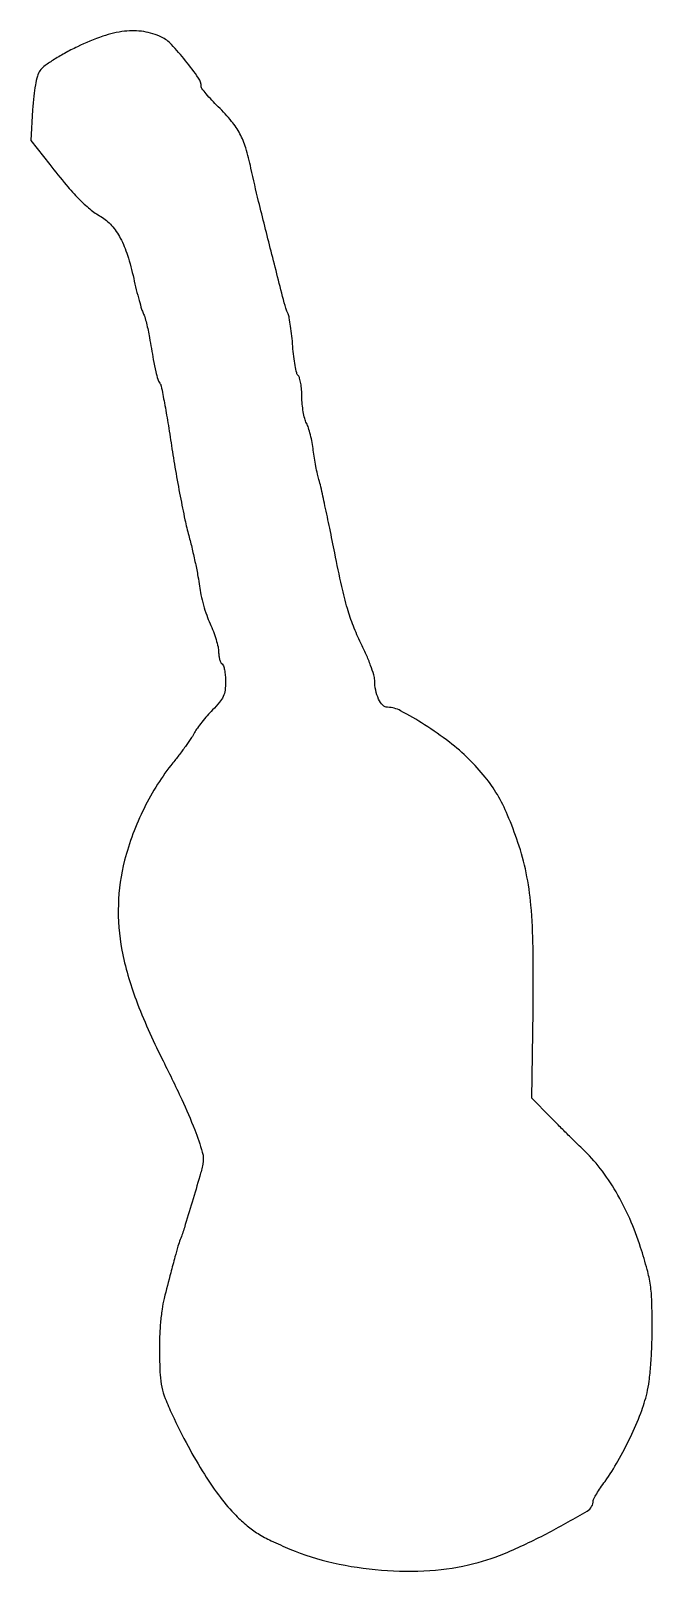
# Model space of a CAD drawing. Extents: x 0 to 179, y 0 to 444.
import ezdxf

# ---------------------------------------------------------------- set-up
doc = ezdxf.new("R2010")
doc.units = 0

msp = doc.modelspace()

# ---------------------------------------------------------------- linework, layer by layer
msp.add_lwpolyline([(13.286871, 439.502419, 0.012937), (9.587293, 437.59171, 0.016325), (6.273672, 435.626749, 0.015685), (3.637183, 433.825865, 0.090274), (2.477429, 432.605897, 0.075624), (1.760597, 431.039073, 0.023354), (1.163665, 428.505842, 0.020034), (0.690103, 425.255038, 0.011743), (0.371428, 421.334807), (-0.13826, 412.5), (5.341796, 405.5, 0.007826), (10.073093, 399.647513, 0.020195), (13.719547, 395.620895, 0.027359), (16.895066, 392.722443, 0.037259), (20.070654, 390.5, -0.078379), (23.141189, 387.952425, -0.058555), (25.64592, 384.328735, -0.045499), (27.72547, 379.367182, -0.021949), (29.5123, 372.705694, 0.005537), (30.277552, 369.426271, 0.006644), (31.072613, 366.358805, 0.00577), (31.805424, 363.795323, 0.043329), (32.269363, 362.622153, -0.042329), (32.686732, 361.572877, -0.010518), (33.18544, 359.791292, -0.010679), (33.671405, 357.720876, -0.010534), (34.070945, 355.622153, 0.002288), (35.172028, 349.269907, 0.011817), (35.880174, 345.773663, 0.019517), (36.461292, 343.610985, 0.092054), (37.057967, 342.479071, -0.11941), (37.448139, 341.630602, -0.002217), (38.377254, 336.770438, -0.005312), (39.380057, 331.059887, -0.003511), (40.416347, 324.479071, 0.005361), (41.571093, 317.31857, 0.004665), (42.930808, 309.843852, 0.004696), (44.287726, 303.103717, 0.013785), (45.393, 298.5, -0.007635), (46.368292, 294.647044, -0.006301), (47.293278, 290.511555, -0.00637), (48.046003, 286.694604, -0.016878), (48.456754, 283.943593, 0.025833), (48.877686, 281.432955, 0.014947), (49.628237, 278.464594, 0.014913), (50.561656, 275.524097, 0.024171), (51.547768, 273.094297, -0.018119), (52.486441, 270.859375, -0.017152), (53.279657, 268.521448, -0.017398), (53.837941, 266.405786, -0.05586), (54, 264.95972, 0.032467), (54.073655, 263.826616, 0.037905), (54.29375, 262.771232, 0.041337), (54.61464, 261.928946, 0.143625), (55, 261.5, -0.179846), (55.388891, 261.000298, -0.027581), (55.70625, 259.758975, -0.027868), (55.926887, 258.186816, -0.02093), (56, 256.440983, -0.031788), (55.839658, 253.921507, -0.075349), (55.326086, 252.118717, -0.067152), (54.260993, 250.427546, -0.021308), (52.25, 248.219617, 0.014907), (50.709092, 246.570707, 0.012658), (49.180151, 244.742265, 0.012845), (47.872348, 243.005494, 0.034694), (47.065408, 241.690446, -0.028114), (46.209113, 240.252905, -0.006989), (44.645562, 238.003458, -0.007123), (42.780667, 235.475792, -0.007096), (40.842166, 232.998999, 0.028958), (36.403424, 226.786394, 0.025642), (32.513022, 219.850848, 0.025311), (29.304232, 212.454243, 0.026275), (26.904266, 204.862001, 0.056399), (25.091302, 192.084873, 0.053525), (26.123621, 178.991065, 0.045171), (30.203854, 164.579749, 0.02459), (37.631552, 147.737474, -0.006732), (43.360616, 135.909583, -0.01716), (47.100292, 127.144819, -0.02025), (49.302837, 120.682384, -0.125227), (49.437929, 117.204657, -0.017911), (48.57685, 113.777411, -0.002162), (46.378875, 106.310967, -0.002176), (44.116878, 98.8661, -0.017666), (42.946388, 95.5, 0.020084), (42.283094, 93.56235, 0.005718), (41.409235, 90.502891, 0.003755), (40.195638, 85.92743, 0.000959), (38.300361, 78.5, 0.026571), (37.680978, 75.360604, 0.014107), (37.232122, 71.421151, 0.013131), (36.973032, 67.03317, 0.011971), (36.933251, 62.5, 0.009403), (37.137197, 56.498881, 0.038506), (37.608278, 52.888621, 0.043589), (38.599605, 49.612665, 0.014419), (40.603352, 45, 0.013461), (45.201421, 35.847762, 0.017783), (49.90306, 27.787301, 0.019905), (54.54708, 21.048618, 0.035262), (58.962829, 15.949621, 0.022277), (62.254235, 12.931923, 0.034547), (65.370636, 10.667202, 0.029412), (69.116306, 8.618238, 0.011523), (74.5, 6.222409, 0.043843), (86.993249, 2.247625, 0.035317), (100.932605, 0.143837, 0.035533), (114.922238, 0.029789, 0.04636), (127.561663, 2.011719, 0.039642), (137.388587, 5.34955, 0.019876), (149.22587, 11.015496, 0.01158), (160.269312, 17.183033, 0.265568), (162, 20.211685, -0.131284), (162.132886, 20.709062, -0.006674), (162.994452, 22.161155, -0.010288), (164.088414, 23.870063, -0.007244), (165.385368, 25.747685, 0.025731), (169.115435, 31.598947, 0.018169), (172.714596, 38.516672, 0.018396), (175.694319, 45.43631, 0.034585), (177.495994, 51.246432, 0.027114), (178.09964, 54.61472, 0.011066), (178.568772, 59.244446, 0.010327), (178.877882, 64.549511, 0.009094), (178.985219, 70.092927, 0.007531), (178.880214, 77.653651, 0.028511), (178.474307, 82.364351, 0.031), (177.551862, 86.802194, 0.010094), (175.655608, 93.224377, 0.026923), (172.519175, 101.528552, 0.029312), (168.58422, 109.207025, 0.030831), (164.003984, 115.991531, 0.038895), (158.936189, 121.617905, -0.003497), (156.997657, 123.485731, -0.001616), (154.50185, 125.940214, -0.001601), (151.895176, 128.536929, -0.002224), (149.578146, 130.880696), (144.305956, 136.261391), (144.63239, 161.380696, 0.006051), (144.648725, 179.694621, 0.019417), (144.038576, 191.877623, 0.027976), (142.670879, 201.256405, 0.032022), (140.300198, 210, 0.016483), (137.304196, 217.917444, 0.034457), (134.359092, 223.808319, 0.038127), (130.841621, 228.854957, 0.025416), (126.109573, 234.081929, 0.033396), (120.518223, 238.960906, 0.020813), (113.381069, 243.939406, 0.017278), (106.460118, 248.021562, 0.123346), (102.725249, 248.98678, -0.204013), (101.338655, 249.589356, -0.078499), (100.125796, 251.355863, -0.062494), (99.281915, 253.900951, -0.048127), (98.991994, 256.8151, 0.075336), (98.758768, 258.323844, 0.013074), (97.821414, 261.061311, 0.01395), (96.537112, 264.240286, 0.012092), (95.018283, 267.5, -0.021859), (92.840671, 272.422464, -0.022643), (91.129403, 277.459353, -0.016343), (89.495689, 283.86951, -0.005221), (87.478972, 293.5, 0.001775), (86.037971, 300.625671, 0.002304), (84.663942, 307.145911, 0.001727), (83.46856, 312.600111, 0.020795), (82.914147, 314.677569, -0.020339), (82.489955, 316.261275, -0.008027), (82.030676, 318.47044, -0.007929), (81.610147, 320.876001, -0.009831), (81.298511, 323.127353, 0.016817), (80.961751, 325.3329, 0.014949), (80.466569, 327.599981, 0.015182), (79.898006, 329.612765, 0.04386), (79.343208, 330.949784, -0.056036), (78.830454, 332.275571, -0.020738), (78.40146, 334.234312, -0.020247), (78.106307, 336.429496, -0.02299), (78.006161, 338.55, 0.019029), (77.927177, 340.560086, 0.023375), (77.694781, 342.423591, 0.022744), (77.361371, 343.940972, 0.13166), (76.954795, 344.645205, -0.137739), (76.518195, 345.422742, -0.013328), (76.060211, 347.558539, -0.016132), (75.657346, 350.182914, -0.01207), (75.377135, 353.095205, 0.008555), (75.111391, 356.07682, 0.009828), (74.753202, 358.912341, 0.009038), (74.359826, 361.298524, 0.054506), (74.00081, 362.5, -0.036693), (72.93235, 365.66141, -0.000899), (69.120934, 380.540572, -0.002143), (65.535673, 394.899699, -0.006955), (63.331106, 404.466468, 0.019485), (61.819974, 410.346688, 0.049658), (60.148901, 414.414983, 0.051631), (57.749478, 417.98199, 0.022524), (53.895823, 422.199415, -0.00798), (52.019939, 424.13615, -0.011699), (50.438148, 425.903378, -0.007198), (49.181486, 427.418893, -0.171116), (49, 427.933666, 0.153324), (48.203277, 430.470759, 0.016461), (44.470595, 435.468723, 0.019399), (40.380402, 440.196778, 0.093734), (37.52614, 442.286144, 0.073288), (32.408916, 443.861549, 0.06677), (26.883915, 443.96653, 0.054935), (20.629685, 442.541003, 0.029259)], format="xyb", close=True)

doc.saveas('drawing.dxf')
